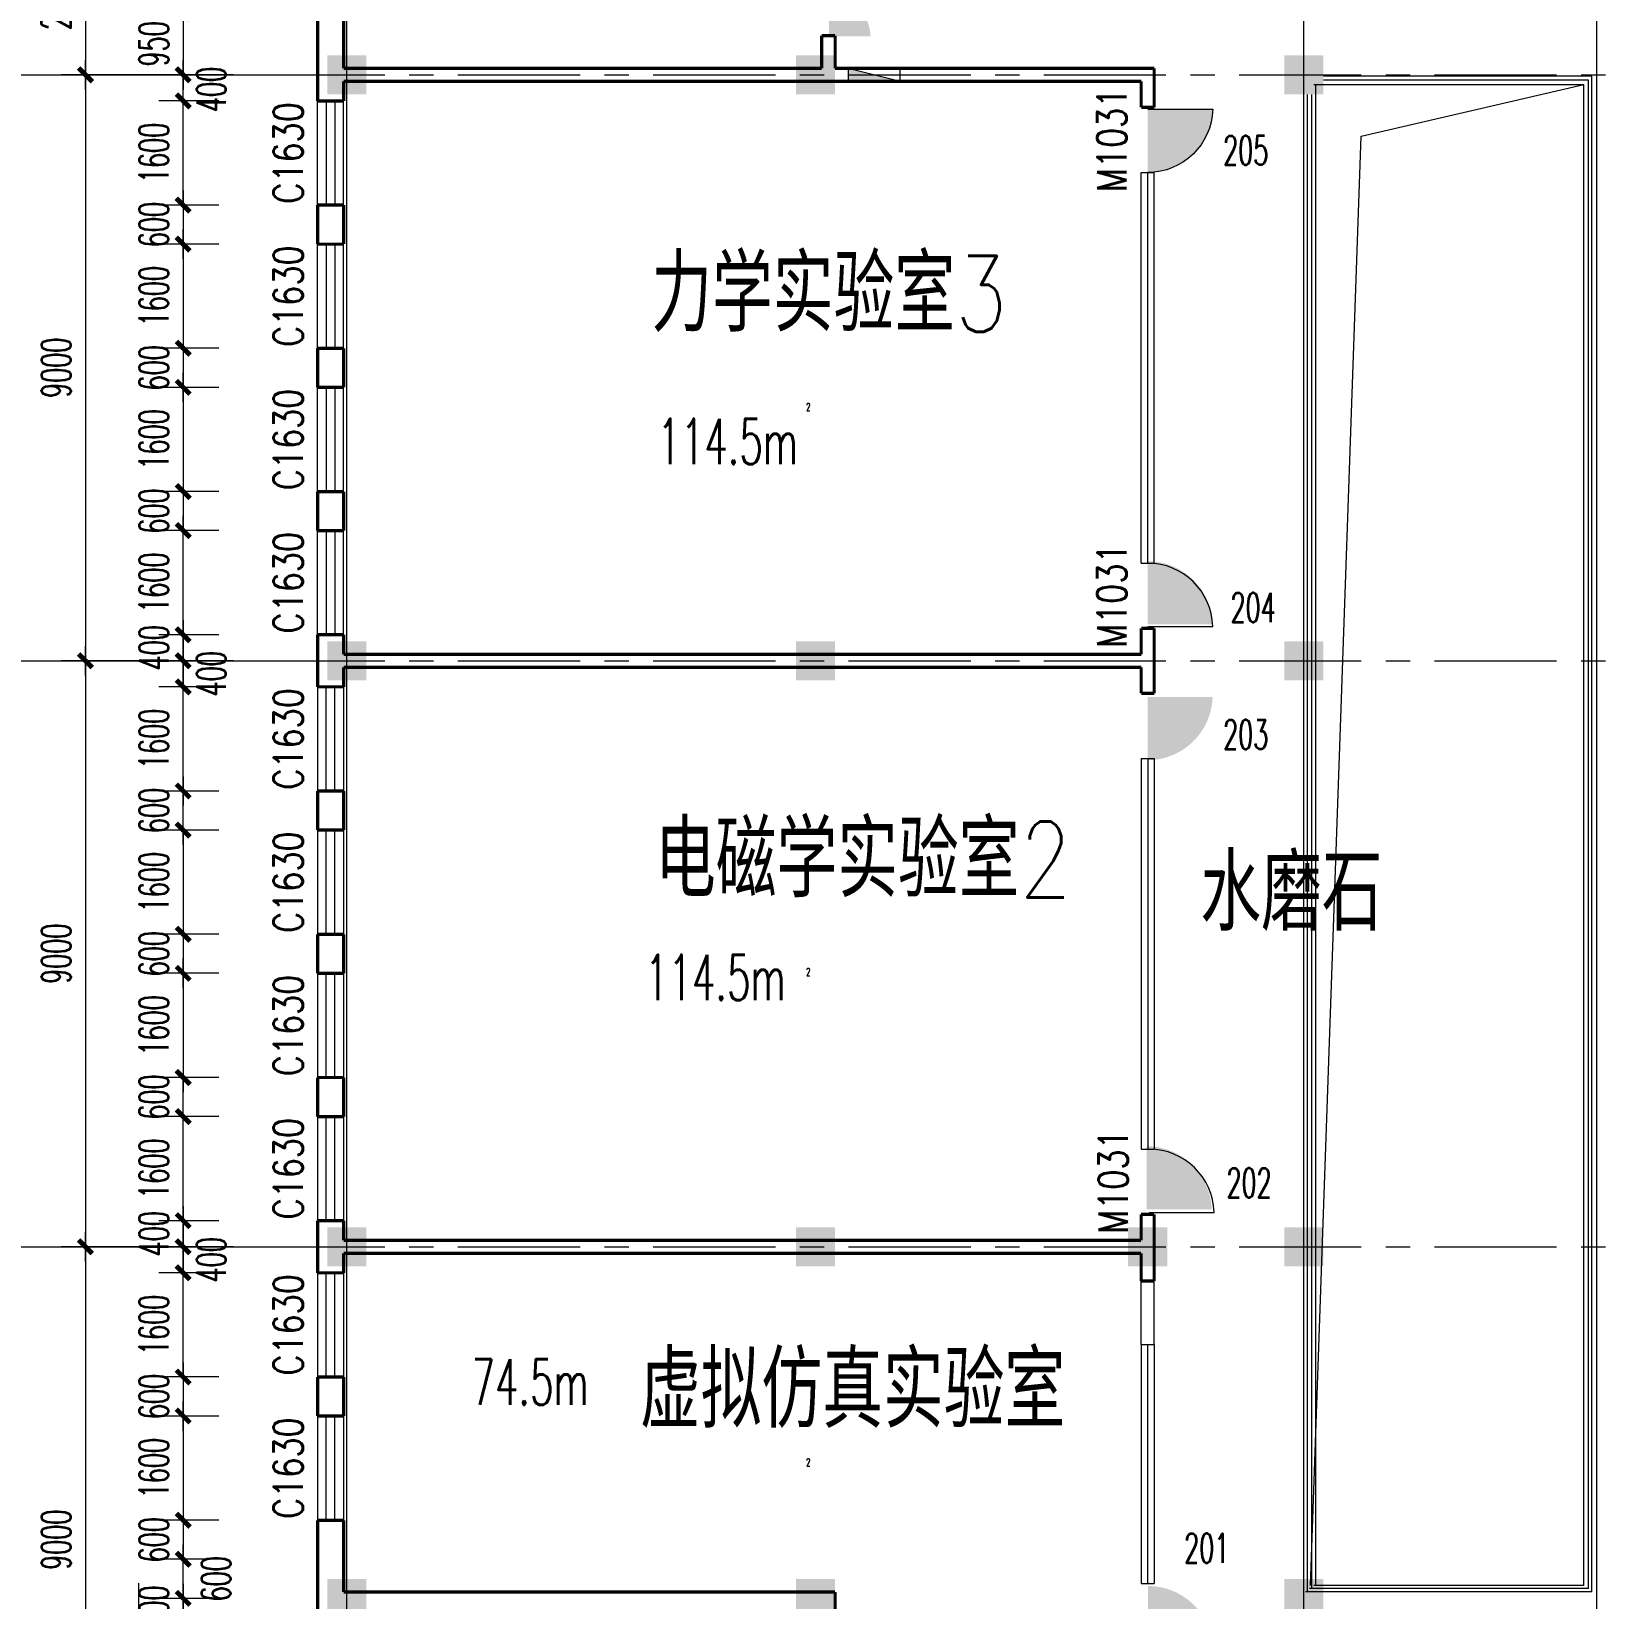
# Model space of a CAD drawing. Extents: x 1575758 to 1999219, y -897052 to -636879.
# Drawn here: x 1644001 to 1668281, y -793773 to -769710 of the extents above; entities that cross this region are included whole.
import ezdxf
from ezdxf.enums import TextEntityAlignment as Align

# ---------------------------------------------------------------- set-up
doc = ezdxf.new("R2010")
doc.units = 0
doc.header["$LTSCALE"] = 1500
doc.header["$MEASUREMENT"] = 0
doc.linetypes.add('CENTER', pattern=[2, 1.25, -0.25, 0.25, -0.25])
doc.layers.get('0').update_dxf_attribs({"linetype": 'CONTINUOUS', "lineweight": 5})
doc.layers.get('DEFPOINTS').update_dxf_attribs({"linetype": 'CONTINUOUS', "lineweight": 5})
for name, color, linetype, lineweight in [('AXIS', 7, 'CONTINUOUS', 5), ('COLUMN', 7, 'CONTINUOUS', 5), ('DOTE', 7, 'CENTER', 5), ('OTHER', 7, 'CONTINUOUS', 5), ('PUB_DIM', 7, 'CONTINUOUS', 5), ('PUB_TEXT', 7, 'CONTINUOUS', 5), ('STAIR', 7, 'CONTINUOUS', 0), ('U型玻璃', 7, 'CONTINUOUS', 5), ('WALL', 7, 'CONTINUOUS', 5), ('WINDOW', 7, 'CONTINUOUS', 0), ('WINDOW_TEXT', 7, 'CONTINUOUS', 5), ('我的', 7, 'CONTINUOUS', 5), ('消火栓', 7, 'CONTINUOUS', 5)]:
    doc.layers.add(name, color=color, linetype=linetype, lineweight=lineweight)
doc.layers.add('防盗门', color=180, linetype='CONTINUOUS')
doc.styles.add('_SIMPLEX', font='SIMPLEX.shx', dxfattribs={"width": 0.6})
doc.styles.add('DIM_FONT', font='romans.shx', dxfattribs={"width": 0.6})
doc.styles.add('H1', font='romans.shx', dxfattribs={"width": 1.2, "bigfont": 'hztxt.shx'})
doc.styles.add('SIMPLEX', font='SIMPLEX.SHX', dxfattribs={"width": 0.6})
doc.dimstyles.new('NORMAL', dxfattribs={"dimscale": 1.5, "dimtxt": 300, "dimasz": 1, "dimexe": 250, "dimexo": 300, "dimgap": 150, "dimtad": 1, "dimdec": 0, "dimdsep": 46, "dimtxsty": 'DIM_FONT', "dimblk1": '_DIMX', "dimblk2": '_DIMX', "dimsah": 1, "dimcen": 2.5, "dimdle": 0.3, "dimclrd": 256, "dimclre": 256, "dimclrt": 256, "dimadec": 0, "dimazin": 0, "dimtfac": 1, "dimtdec": 0, "dimtix": 1, "dimtmove": 2, "dimatfit": 3, "dimldrblk": '_DIMX', "dimfxl": 1, "dimtvp": 1, "dimtolj": 1, "dimtzin": 0, "dimlwd": -1, "dimlwe": -1, "dimarcsym": 0})

# ---------------------------------------------------------------- blocks, each defined once
blk = doc.blocks.new('M_A2ZXL')
blk.add_line((-0.472, 0), (-0.472, -1))
blk.add_arc((-0.5, 0), 1, 271.6231, 0)
blk = doc.blocks.new('_FZH')
blk.add_solid([(0.5, -0.5), (-0.5, -0.5), (0.5, 0.5), (-0.5, 0.5)])
blk = doc.blocks.new('A$C68C06AB7')
at = {"layer": '消火栓'}
blk.add_hatch(color=256, dxfattribs=at).paths.add_polyline_path([(800, 200), (0, 200), (800, 0)])
blk.add_line((0, 200), (800, 0), dxfattribs=at)
blk.add_lwpolyline([(0, 200), (0, 0), (800, 0), (800, 200)], close=True, dxfattribs=at)
blk = doc.blocks.new('_WBLK')
for p, q in [((-0.5, 0.5), (0.5, 0.5)), ((0.5, 0.167), (-0.5, 0.167)), ((0.5, -0.167), (-0.5, -0.167)), ((-0.5, -0.5), (0.5, -0.5))]:
    blk.add_line(p, q)
at = {"layer": 'WINDOW_TEXT', "style": 'SIMPLEX', "flags": 9}
blk.add_attdef('A', text='', height=1, dxfattribs=at).set_placement((0, 1.5), align=Align.MIDDLE)
blk = doc.blocks.new('_DIMX')
blk.add_line((-150, 0), (150, 0))
at = {"const_width": 50}
blk.add_lwpolyline([(-70, -70), (70, 70)], dxfattribs=at)
blk = doc.blocks.new('*D699')
at = {"layer": 'AXIS'}
for p, q in [((1647100, -770373), (1644454, -770373)), ((1644829, -770375), (1644829, -779372)), ((1647100, -779373), (1644454, -779373))]:
    blk.add_line(p, q, dxfattribs=at)
at = {"layer": 'DEFPOINTS', "color": 0, "lineweight": 5}
for p in [(1647550, -770373), (1644829, -779373), (1647550, -779373)]:
    blk.add_point(p, dxfattribs=at)
at = {"layer": 'AXIS', "xscale": 1.5, "yscale": 1.5, "zscale": 1.5}
for p, rotation in [((1644829, -770373), 90), ((1644829, -779373), 270)]:
    blk.add_blockref('_DIMX', p, dxfattribs=dict(at, rotation=rotation))
at = {"layer": 'AXIS', "insert": (1644379, -774873), "char_height": 450, "attachment_point": 5, "rotation": 90, "style": 'DIM_FONT'}
blk.add_mtext('\\A1;9000', dxfattribs=at)
blk = doc.blocks.new('*D700')
at = {"layer": 'AXIS'}
for p, q in [((1647100, -779373), (1644454, -779373)), ((1644829, -779375), (1644829, -788372)), ((1647100, -788373), (1644454, -788373))]:
    blk.add_line(p, q, dxfattribs=at)
at = {"layer": 'DEFPOINTS', "color": 0, "lineweight": 5}
for p in [(1647550, -779373), (1644829, -788373), (1647550, -788373)]:
    blk.add_point(p, dxfattribs=at)
at = {"layer": 'AXIS', "xscale": 1.5, "yscale": 1.5, "zscale": 1.5}
for p, rotation in [((1644829, -779373), 90), ((1644829, -788373), 270)]:
    blk.add_blockref('_DIMX', p, dxfattribs=dict(at, rotation=rotation))
at = {"layer": 'AXIS', "insert": (1644379, -783873), "char_height": 450, "attachment_point": 5, "rotation": 90, "style": 'DIM_FONT'}
blk.add_mtext('\\A1;9000', dxfattribs=at)
blk = doc.blocks.new('*D701')
at = {"layer": 'AXIS'}
for p, q in [((1647100, -788373), (1644454, -788373)), ((1644829, -788375), (1644829, -797372)), ((1647100, -797373), (1644454, -797373))]:
    blk.add_line(p, q, dxfattribs=at)
at = {"layer": 'DEFPOINTS', "color": 0, "lineweight": 5}
for p in [(1647550, -788373), (1644829, -797373), (1647550, -797373)]:
    blk.add_point(p, dxfattribs=at)
at = {"layer": 'AXIS', "xscale": 1.5, "yscale": 1.5, "zscale": 1.5}
for p, rotation in [((1644829, -788373), 90), ((1644829, -797373), 270)]:
    blk.add_blockref('_DIMX', p, dxfattribs=dict(at, rotation=rotation))
at = {"layer": 'AXIS', "insert": (1644379, -792873), "char_height": 450, "attachment_point": 5, "rotation": 90, "style": 'DIM_FONT'}
blk.add_mtext('\\A1;9000', dxfattribs=at)
blk = doc.blocks.new('*D702')
at = {"layer": 'AXIS'}
for p, q in [((1646787, -762123), (1642954, -762123)), ((1643329, -762125), (1643329, -797372)), ((1646787, -797373), (1642954, -797373))]:
    blk.add_line(p, q, dxfattribs=at)
at = {"layer": 'DEFPOINTS', "color": 0, "lineweight": 5}
for p in [(1647237, -762123), (1643329, -797373), (1647237, -797373)]:
    blk.add_point(p, dxfattribs=at)
at = {"layer": 'AXIS', "xscale": 1.5, "yscale": 1.5, "zscale": 1.5}
for p, rotation in [((1643329, -762123), 90), ((1643329, -797373), 270)]:
    blk.add_blockref('_DIMX', p, dxfattribs=dict(at, rotation=rotation))
at = {"layer": 'AXIS', "insert": (1642879, -779748), "char_height": 450, "attachment_point": 5, "rotation": 90, "style": 'DIM_FONT'}
blk.add_mtext('\\A1;35250', dxfattribs=at)
blk = doc.blocks.new('*D751')
at = {"layer": 'DEFPOINTS', "color": 0, "lineweight": 5}
for p in [(1647329, -769423), (1646329, -770373), (1647329, -770373)]:
    blk.add_point(p, dxfattribs=at)
at = {"layer": 'PUB_DIM'}
for p, q in [((1646879, -769423), (1645954, -769423)), ((1646329, -769422), (1646329, -769420)), ((1646329, -769423), (1646329, -770373)), ((1646879, -770373), (1645954, -770373)), ((1646329, -770375), (1646329, -770376))]:
    blk.add_line(p, q, dxfattribs=at)
at = {"layer": 'PUB_DIM', "xscale": 1.5, "yscale": 1.5, "zscale": 1.5}
for p, rotation in [((1646329, -769423), 270), ((1646329, -770373), 90)]:
    blk.add_blockref('_DIMX', p, dxfattribs=dict(at, rotation=rotation))
at = {"layer": 'PUB_DIM', "insert": (1645879, -769898), "char_height": 450, "attachment_point": 5, "rotation": 90, "style": 'DIM_FONT'}
blk.add_mtext('\\A1;950', dxfattribs=at)
blk = doc.blocks.new('*D899')
at = {"layer": 'DEFPOINTS', "color": 0, "lineweight": 5}
for p in [(1646329, -770773), (1647329, -770773), (1647329, -772374)]:
    blk.add_point(p, dxfattribs=at)
at = {"layer": 'PUB_DIM'}
for p, q in [((1646879, -770773), (1645954, -770773)), ((1646329, -772372), (1646329, -770775)), ((1646879, -772374), (1645954, -772374))]:
    blk.add_line(p, q, dxfattribs=at)
at = {"layer": 'PUB_DIM', "xscale": 1.5, "yscale": 1.5, "zscale": 1.5}
for p, rotation in [((1646329, -770773), 90), ((1646329, -772374), 270)]:
    blk.add_blockref('_DIMX', p, dxfattribs=dict(at, rotation=rotation))
at = {"layer": 'PUB_DIM', "insert": (1645879, -771573), "char_height": 450, "attachment_point": 5, "rotation": 90, "style": 'DIM_FONT'}
blk.add_mtext('\\A1;1600', dxfattribs=at)
blk = doc.blocks.new('*D900')
at = {"layer": 'DEFPOINTS', "color": 0, "lineweight": 5}
for p in [(1647329, -772374), (1646329, -772973), (1647329, -772973)]:
    blk.add_point(p, dxfattribs=at)
at = {"layer": 'PUB_DIM'}
for p, q in [((1646879, -772374), (1645954, -772374)), ((1646329, -772372), (1646329, -772371)), ((1646329, -772374), (1646329, -772973)), ((1646879, -772973), (1645954, -772973)), ((1646329, -772975), (1646329, -772976))]:
    blk.add_line(p, q, dxfattribs=at)
at = {"layer": 'PUB_DIM', "xscale": 1.5, "yscale": 1.5, "zscale": 1.5}
for p, rotation in [((1646329, -772374), 270), ((1646329, -772973), 90)]:
    blk.add_blockref('_DIMX', p, dxfattribs=dict(at, rotation=rotation))
at = {"layer": 'PUB_DIM', "insert": (1645879, -772673), "char_height": 450, "attachment_point": 5, "rotation": 90, "style": 'DIM_FONT'}
blk.add_mtext('\\A1;600', dxfattribs=at)
blk = doc.blocks.new('*D901')
at = {"layer": 'DEFPOINTS', "color": 0, "lineweight": 5}
for p in [(1647329, -772973), (1646329, -774573), (1647329, -774573)]:
    blk.add_point(p, dxfattribs=at)
at = {"layer": 'PUB_DIM'}
for p, q in [((1646879, -772973), (1645954, -772973)), ((1646329, -772975), (1646329, -774572)), ((1646879, -774573), (1645954, -774573))]:
    blk.add_line(p, q, dxfattribs=at)
at = {"layer": 'PUB_DIM', "xscale": 1.5, "yscale": 1.5, "zscale": 1.5}
for p, rotation in [((1646329, -772973), 90), ((1646329, -774573), 270)]:
    blk.add_blockref('_DIMX', p, dxfattribs=dict(at, rotation=rotation))
at = {"layer": 'PUB_DIM', "insert": (1645879, -773773), "char_height": 450, "attachment_point": 5, "rotation": 90, "style": 'DIM_FONT'}
blk.add_mtext('\\A1;1600', dxfattribs=at)
blk = doc.blocks.new('*D902')
at = {"layer": 'DEFPOINTS', "color": 0, "lineweight": 5}
for p in [(1647329, -774573), (1646329, -775173), (1647329, -775173)]:
    blk.add_point(p, dxfattribs=at)
at = {"layer": 'PUB_DIM'}
for p, q in [((1646879, -774573), (1645954, -774573)), ((1646329, -774572), (1646329, -774570)), ((1646329, -774573), (1646329, -775173)), ((1646879, -775173), (1645954, -775173)), ((1646329, -775175), (1646329, -775176))]:
    blk.add_line(p, q, dxfattribs=at)
at = {"layer": 'PUB_DIM', "xscale": 1.5, "yscale": 1.5, "zscale": 1.5}
for p, rotation in [((1646329, -774573), 270), ((1646329, -775173), 90)]:
    blk.add_blockref('_DIMX', p, dxfattribs=dict(at, rotation=rotation))
at = {"layer": 'PUB_DIM', "insert": (1645879, -774873), "char_height": 450, "attachment_point": 5, "rotation": 90, "style": 'DIM_FONT'}
blk.add_mtext('\\A1;600', dxfattribs=at)
blk = doc.blocks.new('*D903')
at = {"layer": 'DEFPOINTS', "color": 0, "lineweight": 5}
for p in [(1647329, -775173), (1646329, -776773), (1647329, -776773)]:
    blk.add_point(p, dxfattribs=at)
at = {"layer": 'PUB_DIM'}
for p, q in [((1646879, -775173), (1645954, -775173)), ((1646329, -775175), (1646329, -776772)), ((1646879, -776773), (1645954, -776773))]:
    blk.add_line(p, q, dxfattribs=at)
at = {"layer": 'PUB_DIM', "xscale": 1.5, "yscale": 1.5, "zscale": 1.5}
for p, rotation in [((1646329, -775173), 90), ((1646329, -776773), 270)]:
    blk.add_blockref('_DIMX', p, dxfattribs=dict(at, rotation=rotation))
at = {"layer": 'PUB_DIM', "insert": (1645879, -775973), "char_height": 450, "attachment_point": 5, "rotation": 90, "style": 'DIM_FONT'}
blk.add_mtext('\\A1;1600', dxfattribs=at)
blk = doc.blocks.new('*D904')
at = {"layer": 'DEFPOINTS', "color": 0, "lineweight": 5}
for p in [(1647329, -776773), (1646329, -777373), (1647329, -777373)]:
    blk.add_point(p, dxfattribs=at)
at = {"layer": 'PUB_DIM'}
for p, q in [((1646879, -776773), (1645954, -776773)), ((1646329, -776772), (1646329, -776770)), ((1646329, -776773), (1646329, -777373)), ((1646879, -777373), (1645954, -777373)), ((1646329, -777375), (1646329, -777376))]:
    blk.add_line(p, q, dxfattribs=at)
at = {"layer": 'PUB_DIM', "xscale": 1.5, "yscale": 1.5, "zscale": 1.5}
for p, rotation in [((1646329, -776773), 270), ((1646329, -777373), 90)]:
    blk.add_blockref('_DIMX', p, dxfattribs=dict(at, rotation=rotation))
at = {"layer": 'PUB_DIM', "insert": (1645879, -777073), "char_height": 450, "attachment_point": 5, "rotation": 90, "style": 'DIM_FONT'}
blk.add_mtext('\\A1;600', dxfattribs=at)
blk = doc.blocks.new('*D905')
at = {"layer": 'DEFPOINTS', "color": 0, "lineweight": 5}
for p in [(1646329, -781373), (1647329, -781373), (1647329, -781973)]:
    blk.add_point(p, dxfattribs=at)
at = {"layer": 'PUB_DIM'}
for p, q in [((1646879, -781373), (1645954, -781373)), ((1646329, -781372), (1646329, -781370)), ((1646329, -781973), (1646329, -781373)), ((1646879, -781973), (1645954, -781973)), ((1646329, -781975), (1646329, -781976))]:
    blk.add_line(p, q, dxfattribs=at)
at = {"layer": 'PUB_DIM', "xscale": 1.5, "yscale": 1.5, "zscale": 1.5}
for p, rotation in [((1646329, -781373), 270), ((1646329, -781973), 90)]:
    blk.add_blockref('_DIMX', p, dxfattribs=dict(at, rotation=rotation))
at = {"layer": 'PUB_DIM', "insert": (1645879, -781673), "char_height": 450, "attachment_point": 5, "rotation": 90, "style": 'DIM_FONT'}
blk.add_mtext('\\A1;600', dxfattribs=at)
blk = doc.blocks.new('*D906')
at = {"layer": 'DEFPOINTS', "color": 0, "lineweight": 5}
for p in [(1646329, -779773), (1647329, -779773), (1647329, -781373)]:
    blk.add_point(p, dxfattribs=at)
at = {"layer": 'PUB_DIM'}
for p, q in [((1646879, -779773), (1645954, -779773)), ((1646329, -781372), (1646329, -779775)), ((1646879, -781373), (1645954, -781373))]:
    blk.add_line(p, q, dxfattribs=at)
at = {"layer": 'PUB_DIM', "xscale": 1.5, "yscale": 1.5, "zscale": 1.5}
for p, rotation in [((1646329, -779773), 90), ((1646329, -781373), 270)]:
    blk.add_blockref('_DIMX', p, dxfattribs=dict(at, rotation=rotation))
at = {"layer": 'PUB_DIM', "insert": (1645879, -780573), "char_height": 450, "attachment_point": 5, "rotation": 90, "style": 'DIM_FONT'}
blk.add_mtext('\\A1;1600', dxfattribs=at)
blk = doc.blocks.new('*D907')
at = {"layer": 'DEFPOINTS', "color": 0, "lineweight": 5}
for p in [(1646329, -778973), (1647329, -778973), (1647329, -779373)]:
    blk.add_point(p, dxfattribs=at)
at = {"layer": 'PUB_DIM'}
for p, q in [((1646879, -778973), (1645954, -778973)), ((1646329, -778972), (1646329, -778970)), ((1646329, -779373), (1646329, -778973)), ((1646879, -779373), (1645954, -779373)), ((1646329, -779375), (1646329, -779376))]:
    blk.add_line(p, q, dxfattribs=at)
at = {"layer": 'PUB_DIM', "xscale": 1.5, "yscale": 1.5, "zscale": 1.5}
for p, rotation in [((1646329, -778973), 270), ((1646329, -779373), 90)]:
    blk.add_blockref('_DIMX', p, dxfattribs=dict(at, rotation=rotation))
at = {"layer": 'PUB_DIM', "insert": (1645879, -779173), "char_height": 450, "attachment_point": 5, "rotation": 90, "style": 'DIM_FONT'}
blk.add_mtext('\\A1;400', dxfattribs=at)
blk = doc.blocks.new('*D908')
at = {"layer": 'DEFPOINTS', "color": 0, "lineweight": 5}
for p in [(1646329, -777373), (1647329, -777373), (1647329, -778973)]:
    blk.add_point(p, dxfattribs=at)
at = {"layer": 'PUB_DIM'}
for p, q in [((1646879, -777373), (1645954, -777373)), ((1646329, -778972), (1646329, -777375)), ((1646879, -778973), (1645954, -778973))]:
    blk.add_line(p, q, dxfattribs=at)
at = {"layer": 'PUB_DIM', "xscale": 1.5, "yscale": 1.5, "zscale": 1.5}
for p, rotation in [((1646329, -777373), 90), ((1646329, -778973), 270)]:
    blk.add_blockref('_DIMX', p, dxfattribs=dict(at, rotation=rotation))
at = {"layer": 'PUB_DIM', "insert": (1645879, -778173), "char_height": 450, "attachment_point": 5, "rotation": 90, "style": 'DIM_FONT'}
blk.add_mtext('\\A1;1600', dxfattribs=at)
blk = doc.blocks.new('*D909')
at = {"layer": 'DEFPOINTS', "color": 0, "lineweight": 5}
for p in [(1646329, -788773), (1647329, -788773), (1647329, -790373)]:
    blk.add_point(p, dxfattribs=at)
at = {"layer": 'PUB_DIM'}
for p, q in [((1646879, -788773), (1645954, -788773)), ((1646329, -790372), (1646329, -788775)), ((1646879, -790373), (1645954, -790373))]:
    blk.add_line(p, q, dxfattribs=at)
at = {"layer": 'PUB_DIM', "xscale": 1.5, "yscale": 1.5, "zscale": 1.5}
for p, rotation in [((1646329, -788773), 90), ((1646329, -790373), 270)]:
    blk.add_blockref('_DIMX', p, dxfattribs=dict(at, rotation=rotation))
at = {"layer": 'PUB_DIM', "insert": (1645879, -789573), "char_height": 450, "attachment_point": 5, "rotation": 90, "style": 'DIM_FONT'}
blk.add_mtext('\\A1;1600', dxfattribs=at)
blk = doc.blocks.new('*D910')
at = {"layer": 'DEFPOINTS', "color": 0, "lineweight": 5}
for p in [(1646329, -786373), (1647329, -786373), (1647329, -787973)]:
    blk.add_point(p, dxfattribs=at)
at = {"layer": 'PUB_DIM'}
for p, q in [((1646879, -786373), (1645954, -786373)), ((1646329, -787972), (1646329, -786375)), ((1646879, -787973), (1645954, -787973))]:
    blk.add_line(p, q, dxfattribs=at)
at = {"layer": 'PUB_DIM', "xscale": 1.5, "yscale": 1.5, "zscale": 1.5}
for p, rotation in [((1646329, -786373), 90), ((1646329, -787973), 270)]:
    blk.add_blockref('_DIMX', p, dxfattribs=dict(at, rotation=rotation))
at = {"layer": 'PUB_DIM', "insert": (1645879, -787173), "char_height": 450, "attachment_point": 5, "rotation": 90, "style": 'DIM_FONT'}
blk.add_mtext('\\A1;1600', dxfattribs=at)
blk = doc.blocks.new('*D911')
at = {"layer": 'DEFPOINTS', "color": 0, "lineweight": 5}
for p in [(1646329, -785773), (1647329, -785773), (1647329, -786373)]:
    blk.add_point(p, dxfattribs=at)
at = {"layer": 'PUB_DIM'}
for p, q in [((1646879, -785773), (1645954, -785773)), ((1646329, -785772), (1646329, -785770)), ((1646329, -786373), (1646329, -785773)), ((1646879, -786373), (1645954, -786373)), ((1646329, -786375), (1646329, -786376))]:
    blk.add_line(p, q, dxfattribs=at)
at = {"layer": 'PUB_DIM', "xscale": 1.5, "yscale": 1.5, "zscale": 1.5}
for p, rotation in [((1646329, -785773), 270), ((1646329, -786373), 90)]:
    blk.add_blockref('_DIMX', p, dxfattribs=dict(at, rotation=rotation))
at = {"layer": 'PUB_DIM', "insert": (1645879, -786073), "char_height": 450, "attachment_point": 5, "rotation": 90, "style": 'DIM_FONT'}
blk.add_mtext('\\A1;600', dxfattribs=at)
blk = doc.blocks.new('*D912')
at = {"layer": 'DEFPOINTS', "color": 0, "lineweight": 5}
for p in [(1647329, -781973), (1646329, -783573), (1647329, -783573)]:
    blk.add_point(p, dxfattribs=at)
at = {"layer": 'PUB_DIM'}
for p, q in [((1646879, -781973), (1645954, -781973)), ((1646329, -781975), (1646329, -783572)), ((1646879, -783573), (1645954, -783573))]:
    blk.add_line(p, q, dxfattribs=at)
at = {"layer": 'PUB_DIM', "xscale": 1.5, "yscale": 1.5, "zscale": 1.5}
for p, rotation in [((1646329, -781973), 90), ((1646329, -783573), 270)]:
    blk.add_blockref('_DIMX', p, dxfattribs=dict(at, rotation=rotation))
at = {"layer": 'PUB_DIM', "insert": (1645879, -782773), "char_height": 450, "attachment_point": 5, "rotation": 90, "style": 'DIM_FONT'}
blk.add_mtext('\\A1;1600', dxfattribs=at)
blk = doc.blocks.new('*D913')
at = {"layer": 'DEFPOINTS', "color": 0, "lineweight": 5}
for p in [(1647329, -783573), (1646329, -784173), (1647329, -784173)]:
    blk.add_point(p, dxfattribs=at)
at = {"layer": 'PUB_DIM'}
for p, q in [((1646879, -783573), (1645954, -783573)), ((1646329, -783572), (1646329, -783570)), ((1646329, -783573), (1646329, -784173)), ((1646879, -784173), (1645954, -784173)), ((1646329, -784175), (1646329, -784176))]:
    blk.add_line(p, q, dxfattribs=at)
at = {"layer": 'PUB_DIM', "xscale": 1.5, "yscale": 1.5, "zscale": 1.5}
for p, rotation in [((1646329, -783573), 270), ((1646329, -784173), 90)]:
    blk.add_blockref('_DIMX', p, dxfattribs=dict(at, rotation=rotation))
at = {"layer": 'PUB_DIM', "insert": (1645879, -783873), "char_height": 450, "attachment_point": 5, "rotation": 90, "style": 'DIM_FONT'}
blk.add_mtext('\\A1;600', dxfattribs=at)
blk = doc.blocks.new('*D914')
at = {"layer": 'DEFPOINTS', "color": 0, "lineweight": 5}
for p in [(1647329, -784173), (1646329, -785773), (1647329, -785773)]:
    blk.add_point(p, dxfattribs=at)
at = {"layer": 'PUB_DIM'}
for p, q in [((1646879, -784173), (1645954, -784173)), ((1646329, -784175), (1646329, -785772)), ((1646879, -785773), (1645954, -785773))]:
    blk.add_line(p, q, dxfattribs=at)
at = {"layer": 'PUB_DIM', "xscale": 1.5, "yscale": 1.5, "zscale": 1.5}
for p, rotation in [((1646329, -784173), 90), ((1646329, -785773), 270)]:
    blk.add_blockref('_DIMX', p, dxfattribs=dict(at, rotation=rotation))
at = {"layer": 'PUB_DIM', "insert": (1645879, -784973), "char_height": 450, "attachment_point": 5, "rotation": 90, "style": 'DIM_FONT'}
blk.add_mtext('\\A1;1600', dxfattribs=at)
blk = doc.blocks.new('*D915')
at = {"layer": 'DEFPOINTS', "color": 0, "lineweight": 5}
for p in [(1647329, -790373), (1646329, -790973), (1647329, -790973)]:
    blk.add_point(p, dxfattribs=at)
at = {"layer": 'PUB_DIM'}
for p, q in [((1646879, -790373), (1645954, -790373)), ((1646329, -790372), (1646329, -790370)), ((1646329, -790373), (1646329, -790973)), ((1646879, -790973), (1645954, -790973)), ((1646329, -790975), (1646329, -790976))]:
    blk.add_line(p, q, dxfattribs=at)
at = {"layer": 'PUB_DIM', "xscale": 1.5, "yscale": 1.5, "zscale": 1.5}
for p, rotation in [((1646329, -790373), 270), ((1646329, -790973), 90)]:
    blk.add_blockref('_DIMX', p, dxfattribs=dict(at, rotation=rotation))
at = {"layer": 'PUB_DIM', "insert": (1645879, -790673), "char_height": 450, "attachment_point": 5, "rotation": 90, "style": 'DIM_FONT'}
blk.add_mtext('\\A1;600', dxfattribs=at)
blk = doc.blocks.new('*D916')
at = {"layer": 'DEFPOINTS', "color": 0, "lineweight": 5}
for p in [(1647329, -790973), (1646329, -792573), (1647329, -792573)]:
    blk.add_point(p, dxfattribs=at)
at = {"layer": 'PUB_DIM'}
for p, q in [((1646879, -790973), (1645954, -790973)), ((1646329, -790975), (1646329, -792572)), ((1646879, -792573), (1645954, -792573))]:
    blk.add_line(p, q, dxfattribs=at)
at = {"layer": 'PUB_DIM', "xscale": 1.5, "yscale": 1.5, "zscale": 1.5}
for p, rotation in [((1646329, -790973), 90), ((1646329, -792573), 270)]:
    blk.add_blockref('_DIMX', p, dxfattribs=dict(at, rotation=rotation))
at = {"layer": 'PUB_DIM', "insert": (1645879, -791773), "char_height": 450, "attachment_point": 5, "rotation": 90, "style": 'DIM_FONT'}
blk.add_mtext('\\A1;1600', dxfattribs=at)
blk = doc.blocks.new('*D917')
at = {"layer": 'DEFPOINTS', "color": 0, "lineweight": 5}
for p in [(1647329, -792573), (1646329, -793173), (1647329, -793173)]:
    blk.add_point(p, dxfattribs=at)
at = {"layer": 'PUB_DIM'}
for p, q in [((1646879, -792573), (1645954, -792573)), ((1646329, -792572), (1646329, -792570)), ((1646329, -792573), (1646329, -793173)), ((1646879, -793173), (1645954, -793173)), ((1646329, -793175), (1646329, -793176))]:
    blk.add_line(p, q, dxfattribs=at)
at = {"layer": 'PUB_DIM', "xscale": 1.5, "yscale": 1.5, "zscale": 1.5}
for p, rotation in [((1646329, -792573), 270), ((1646329, -793173), 90)]:
    blk.add_blockref('_DIMX', p, dxfattribs=dict(at, rotation=rotation))
at = {"layer": 'PUB_DIM', "insert": (1645879, -792873), "char_height": 450, "attachment_point": 5, "rotation": 90, "style": 'DIM_FONT'}
blk.add_mtext('\\A1;600', dxfattribs=at)
blk = doc.blocks.new('*D987')
at = {"layer": 'DEFPOINTS', "color": 0, "lineweight": 5}
for p in [(1646329, -770373), (1647329, -770373), (1647329, -770773)]:
    blk.add_point(p, dxfattribs=at)
at = {"layer": 'PUB_DIM'}
for p, q in [((1646879, -770373), (1645954, -770373)), ((1646329, -770372), (1646329, -770370)), ((1646329, -770773), (1646329, -770373)), ((1646879, -770773), (1645954, -770773)), ((1646329, -770775), (1646329, -770776))]:
    blk.add_line(p, q, dxfattribs=at)
at = {"layer": 'PUB_DIM', "xscale": 1.5, "yscale": 1.5, "zscale": 1.5}
for p, rotation in [((1646329, -770373), 270), ((1646329, -770773), 90)]:
    blk.add_blockref('_DIMX', p, dxfattribs=dict(at, rotation=rotation))
at = {"layer": 'PUB_DIM', "insert": (1646761, -770598), "char_height": 450, "attachment_point": 5, "rotation": 90, "style": 'DIM_FONT'}
blk.add_mtext('\\A1;400', dxfattribs=at)
blk = doc.blocks.new('*D988')
at = {"layer": 'DEFPOINTS', "color": 0, "lineweight": 5}
for p in [(1647329, -779373), (1646329, -779773), (1647329, -779773)]:
    blk.add_point(p, dxfattribs=at)
at = {"layer": 'PUB_DIM'}
for p, q in [((1646879, -779373), (1645954, -779373)), ((1646329, -779372), (1646329, -779370)), ((1646329, -779373), (1646329, -779773)), ((1646879, -779773), (1645954, -779773)), ((1646329, -779775), (1646329, -779776))]:
    blk.add_line(p, q, dxfattribs=at)
at = {"layer": 'PUB_DIM', "xscale": 1.5, "yscale": 1.5, "zscale": 1.5}
for p, rotation in [((1646329, -779373), 270), ((1646329, -779773), 90)]:
    blk.add_blockref('_DIMX', p, dxfattribs=dict(at, rotation=rotation))
at = {"layer": 'PUB_DIM', "insert": (1646761, -779573), "char_height": 450, "attachment_point": 5, "rotation": 90, "style": 'DIM_FONT'}
blk.add_mtext('\\A1;400', dxfattribs=at)
blk = doc.blocks.new('*D989')
at = {"layer": 'DEFPOINTS', "color": 0, "lineweight": 5}
for p in [(1646329, -787973), (1647329, -787973), (1647329, -788373)]:
    blk.add_point(p, dxfattribs=at)
at = {"layer": 'PUB_DIM'}
for p, q in [((1646879, -787973), (1645954, -787973)), ((1646329, -787972), (1646329, -787970)), ((1646329, -788373), (1646329, -787973)), ((1646879, -788373), (1645954, -788373)), ((1646329, -788375), (1646329, -788376))]:
    blk.add_line(p, q, dxfattribs=at)
at = {"layer": 'PUB_DIM', "xscale": 1.5, "yscale": 1.5, "zscale": 1.5}
for p, rotation in [((1646329, -787973), 270), ((1646329, -788373), 90)]:
    blk.add_blockref('_DIMX', p, dxfattribs=dict(at, rotation=rotation))
at = {"layer": 'PUB_DIM', "insert": (1645879, -788173), "char_height": 450, "attachment_point": 5, "rotation": 90, "style": 'DIM_FONT'}
blk.add_mtext('\\A1;400', dxfattribs=at)
blk = doc.blocks.new('*D990')
at = {"layer": 'DEFPOINTS', "color": 0, "lineweight": 5}
for p in [(1647329, -788373), (1646329, -788773), (1647329, -788773)]:
    blk.add_point(p, dxfattribs=at)
at = {"layer": 'PUB_DIM'}
for p, q in [((1646879, -788373), (1645954, -788373)), ((1646329, -788372), (1646329, -788370)), ((1646329, -788373), (1646329, -788773)), ((1646879, -788773), (1645954, -788773)), ((1646329, -788775), (1646329, -788776))]:
    blk.add_line(p, q, dxfattribs=at)
at = {"layer": 'PUB_DIM', "xscale": 1.5, "yscale": 1.5, "zscale": 1.5}
for p, rotation in [((1646329, -788373), 270), ((1646329, -788773), 90)]:
    blk.add_blockref('_DIMX', p, dxfattribs=dict(at, rotation=rotation))
at = {"layer": 'PUB_DIM', "insert": (1646761, -788573), "char_height": 450, "attachment_point": 5, "rotation": 90, "style": 'DIM_FONT'}
blk.add_mtext('\\A1;400', dxfattribs=at)
blk = doc.blocks.new('*D1737')
at = {"layer": 'AXIS'}
for p, q in [((1647100, -768073), (1644454, -768073)), ((1644829, -768075), (1644829, -770372)), ((1647100, -770373), (1644454, -770373))]:
    blk.add_line(p, q, dxfattribs=at)
at = {"layer": 'DEFPOINTS', "color": 0, "lineweight": 5}
for p in [(1647550, -768073), (1644829, -770373), (1647550, -770373)]:
    blk.add_point(p, dxfattribs=at)
at = {"layer": 'AXIS', "xscale": 1.5, "yscale": 1.5, "zscale": 1.5}
for p, rotation in [((1644829, -768073), 90), ((1644829, -770373), 270)]:
    blk.add_blockref('_DIMX', p, dxfattribs=dict(at, rotation=rotation))
at = {"layer": 'AXIS', "insert": (1644379, -769223), "char_height": 450, "attachment_point": 5, "rotation": 90, "style": 'DIM_FONT'}
blk.add_mtext('\\A1;2300', dxfattribs=at)
blk = doc.blocks.new('*D2247')
at = {"layer": 'DEFPOINTS', "color": 0, "lineweight": 5}
for p in [(1646329, -793173), (1647329, -793173), (1647329, -793773)]:
    blk.add_point(p, dxfattribs=at)
at = {"layer": 'PUB_DIM'}
for p, q in [((1646879, -793173), (1645954, -793173)), ((1646329, -793772), (1646329, -793175)), ((1646879, -793773), (1645954, -793773))]:
    blk.add_line(p, q, dxfattribs=at)
at = {"layer": 'PUB_DIM', "xscale": 1.5, "yscale": 1.5, "zscale": 1.5}
for p, rotation in [((1646329, -793173), 90), ((1646329, -793773), 270)]:
    blk.add_blockref('_DIMX', p, dxfattribs=dict(at, rotation=rotation))
at = {"layer": 'PUB_DIM', "insert": (1646834, -793473), "char_height": 450, "attachment_point": 5, "rotation": 90, "style": 'DIM_FONT'}
blk.add_mtext('\\A1;600', dxfattribs=at)
blk = doc.blocks.new('*D2248')
at = {"layer": 'DEFPOINTS', "color": 0, "lineweight": 5}
for p in [(1646329, -793773), (1647329, -793773), (1647329, -794073)]:
    blk.add_point(p, dxfattribs=at)
at = {"layer": 'PUB_DIM'}
for p, q in [((1646879, -793773), (1645954, -793773)), ((1646329, -793772), (1646329, -793770)), ((1646329, -794073), (1646329, -793773)), ((1646879, -794073), (1645954, -794073)), ((1646329, -794075), (1646329, -794076))]:
    blk.add_line(p, q, dxfattribs=at)
at = {"layer": 'PUB_DIM', "xscale": 1.5, "yscale": 1.5, "zscale": 1.5}
for p, rotation in [((1646329, -793773), 270), ((1646329, -794073), 90)]:
    blk.add_blockref('_DIMX', p, dxfattribs=dict(at, rotation=rotation))
at = {"layer": 'PUB_DIM', "insert": (1645879, -793923), "char_height": 450, "attachment_point": 5, "rotation": 90, "style": 'DIM_FONT'}
blk.add_mtext('\\A1;300', dxfattribs=at)

msp = doc.modelspace()

# ---------------------------------------------------------------- hatches: boundary and pattern name
at = {"layer": '防盗门'}
for points in [[(1656247.1, -769783), (1656886.9, -769783, 0.4059403), (1656247.1, -769161.2)], [(1661140.8, -770899), (1662140.4, -770899, -0.4059403), (1661140.8, -771870.7)], [(1661140.8, -778814.7), (1662140.4, -778814.7, 0.4059403), (1661140.8, -777843)], [(1661140.8, -779927.4), (1662140.4, -779927.4, -0.4059403), (1661140.8, -780899)], [(1661127.4, -787800.6), (1662127, -787800.6, 0.4059403), (1661127.4, -786828.9)], [(1661146.8, -794554.3), (1662146.4, -794554.3, 0.4059403), (1661146.8, -793582.6)]]:
    msp.add_hatch(color=256, dxfattribs=at).paths.add_polyline_path(points)

# ---------------------------------------------------------------- linework, layer by layer
at = {"layer": 'AXIS'}
for p, q in [((1642129.3, -770373.4), (1647549.6, -770373.4)), ((1642129.3, -779373.4), (1647549.6, -779373.4)), ((1642129.3, -788373.4), (1647549.6, -788373.4))]:
    msp.add_line(p, q, dxfattribs=at)
at = {"layer": 'DOTE'}
for p, q in [((1647549.6, -770373.5), (1682164.9, -770373.5)), ((1647549.6, -779373.5), (1682164.9, -779373.5)), ((1647549.6, -788373.5), (1682164.9, -788373.5))]:
    msp.add_line(p, q, dxfattribs=at)
at = {"layer": 'OTHER'}
msp.add_lwpolyline([(1663643.1, -793573.5), (1664419.8, -771314.2), (1667843.2, -770523.5)], dxfattribs=at)
at = {"layer": 'PUB_DIM'}
for p, q in [((1648843.1, -798919.5), (1648843.1, -758890.9)), ((1663543.1, -798919.5), (1663543.1, -758890.9)), ((1668043.4, -821624.2), (1668043.4, -758890.9)), ((1645643.1, -793537.8), (1645643.1, -826541.4))]:
    msp.add_line(p, q, dxfattribs=at)
at = {"layer": 'STAIR'}
for p, q in [((1667965.9, -770395.3), (1663843.1, -770395.3)), ((1667965.9, -793673.5), (1667965.9, -770395.3)), ((1663693.1, -770523.5), (1667843.2, -770523.5)), ((1663726.4, -793573.5), (1663726.4, -770523.5)), ((1667915.9, -770457.1), (1663843.1, -770457.1)), ((1667843.2, -793573.5), (1667843.2, -770523.5)), ((1667915.9, -793623.5), (1667915.9, -770457.1)), ((1663600.2, -793673.5), (1663600.2, -770673.5)), ((1663664, -793623.5), (1663664, -770673.5)), ((1667965.9, -793673.5), (1663567, -793673.5)), ((1667915.9, -793623.5), (1663630.8, -793623.5)), ((1667843.2, -793573.5), (1663693.1, -793573.5))]:
    msp.add_line(p, q, dxfattribs=at)
at = {"layer": 'U型玻璃'}
for p, q in [((1661043.2, -771873.5), (1661243.2, -771873.5)), ((1661043.2, -777873.5), (1661043.2, -771873.5)), ((1661143.2, -777873.5), (1661143.2, -771873.5)), ((1661243.2, -777873.5), (1661243.2, -771873.5)), ((1661043.2, -777873.5), (1661243.2, -777873.5)), ((1661043.1, -780873.5), (1661243.2, -780873.5)), ((1661049.6, -786873.5), (1661049.8, -780873.5)), ((1661149.6, -786873.5), (1661149.8, -780873.5)), ((1661249.6, -786873.5), (1661249.8, -780873.5)), ((1661043, -786873.5), (1661243, -786873.5)), ((1661042.4, -789873.3), (1661043.2, -793545.5)), ((1661042.4, -789873.3), (1661242.4, -789873.3)), ((1661142.4, -789873.3), (1661143, -793545.5)), ((1661242.4, -789873.3), (1661243, -793545.5)), ((1661043, -793545.5), (1661243, -793545.5))]:
    msp.add_line(p, q, dxfattribs=at)
at = {"layer": 'WALL', "const_width": 50}
for points in [[(1648393.1, -770773.5), (1648393.1, -769423.5)], [(1648793.1, -770273.5), (1648793.1, -769423.5)], [(1656136.2, -769773.5), (1656136.2, -770273.5)], [(1656136.2, -769773.5), (1656343.1, -769773.5)], [(1656343.1, -769773.5), (1656343.1, -770273.5)], [(1648793.1, -770273.5), (1656136.2, -770273.5)], [(1656343.1, -770273.5), (1661243.2, -770273.5)], [(1661243.2, -770873.5), (1661243.2, -770273.5)], [(1648793.1, -770773.5), (1648793.1, -770473.5)], [(1648793.1, -770473.5), (1661043.2, -770473.5)], [(1661043.2, -770873.5), (1661043.2, -770473.5)], [(1648793.1, -770773.5), (1648393.1, -770773.5)], [(1661043.2, -770873.5), (1661243.2, -770873.5)], [(1648793.1, -772373.5), (1648393.1, -772373.5)], [(1648393.1, -772973.5), (1648393.1, -772373.5)], [(1648793.1, -772973.5), (1648793.1, -772373.5)], [(1648793.1, -772973.5), (1648393.1, -772973.5)], [(1648793.1, -774573.5), (1648393.1, -774573.5)], [(1648393.1, -775173.5), (1648393.1, -774573.5)], [(1648793.1, -775173.5), (1648793.1, -774573.5)], [(1648793.1, -775173.5), (1648393.1, -775173.5)], [(1648793.1, -776773.5), (1648393.1, -776773.5)], [(1648393.1, -777373.5), (1648393.1, -776773.5)], [(1648793.1, -777373.5), (1648793.1, -776773.5)], [(1648793.1, -777373.5), (1648393.1, -777373.5)], [(1661043.2, -779273.5), (1661043.2, -778873.5)], [(1661043.2, -778873.5), (1661243.2, -778873.5)], [(1661243.2, -779873.5), (1661243.2, -778873.5)], [(1648393.1, -779773.5), (1648393.1, -778973.5)], [(1648793.1, -778973.5), (1648393.1, -778973.5)], [(1648793.1, -779273.5), (1648793.1, -778973.5)], [(1648793.1, -779273.5), (1661043.2, -779273.5)], [(1648793.1, -779773.5), (1648793.1, -779473.5)], [(1648793.1, -779473.5), (1661043.2, -779473.5)], [(1661043.2, -779873.5), (1661043.2, -779473.5)], [(1648793.1, -779773.5), (1648393.1, -779773.5)], [(1661043.2, -779873.5), (1661243.2, -779873.5)], [(1648793.1, -781373.5), (1648393.1, -781373.5)], [(1648393.1, -781373.5), (1648393.1, -781973.5)], [(1648793.1, -781373.5), (1648793.1, -781973.5)], [(1648793.1, -781973.5), (1648393.1, -781973.5)], [(1648793.1, -783573.5), (1648393.1, -783573.5)], [(1648393.1, -783573.5), (1648393.1, -784173.5)], [(1648793.1, -783573.5), (1648793.1, -784173.5)], [(1648793.1, -784173.5), (1648393.1, -784173.5)], [(1648793.1, -785773.5), (1648393.1, -785773.5)], [(1648393.1, -785773.5), (1648393.1, -786373.5)], [(1648793.1, -785773.5), (1648793.1, -786373.5)], [(1648793.1, -786373.5), (1648393.1, -786373.5)], [(1661042.4, -787873.5), (1661242.4, -787873.5)], [(1661043, -788273.5), (1661043, -787873.5)], [(1661243, -788897), (1661243, -787873.5)], [(1648393.1, -788773.5), (1648393.1, -787973.5)], [(1648793.1, -787973.5), (1648393.1, -787973.5)], [(1648793.1, -788273.5), (1648793.1, -787973.5)], [(1648793.1, -788273.5), (1661043, -788273.5)], [(1648793.1, -788773.5), (1648793.1, -788473.5)], [(1648793.1, -788473.5), (1661043, -788473.5)], [(1661043, -788897), (1661043, -788473.5)], [(1648393.1, -788773.5), (1648793.1, -788773.5)], [(1661043, -788897), (1661243, -788897)], [(1648393.1, -790973.5), (1648393.1, -790373.5)], [(1648393.1, -790373.5), (1648793.1, -790373.5)], [(1648793.1, -790973.5), (1648793.1, -790373.5)], [(1648393.1, -790973.5), (1648793.1, -790973.5)], [(1648393.1, -794073.5), (1648393.1, -792573.5)], [(1648393.1, -792573.5), (1648793.1, -792573.5)], [(1648793.1, -793673.5), (1648793.1, -792573.5)], [(1656343.1, -793673.5), (1648793.1, -793673.5)], [(1656343.1, -794973.5), (1656343.1, -793673.5)]]:
    msp.add_lwpolyline(points, dxfattribs=at)
at = {"layer": '我的', "color": 0, "lineweight": 5}
for p, q in [((1661042.4, -789873.3), (1661042.2, -788897)), ((1661242.4, -789873.3), (1661243, -788897))]:
    msp.add_line(p, q, dxfattribs=at)

# ---------------------------------------------------------------- block references
at = {"layer": 'COLUMN', "xscale": 600, "yscale": 600, "zscale": 600}
for p in [(1648843.1, -770373.5), (1656043.1, -770373.5), (1663543.1, -770373.5), (1648843.1, -779373.5), (1656043.1, -779373.5), (1663543.1, -779373.5), (1648843.1, -788373.5), (1656043.1, -788373.5), (1661143.1, -788373.5), (1663543.1, -788373.5), (1648843.1, -793773.5), (1656043.1, -793773.5), (1663543.1, -793773.5)]:
    msp.add_blockref('_FZH', p, dxfattribs=at)
at = {"layer": 'WINDOW'}
ref = msp.add_blockref('_WBLK', (1648593.1, -771573.5), dxfattribs=dict(at, xscale=1600, yscale=400, zscale=1600, rotation=90))
ref.add_attrib('A', 'C1630', dxfattribs={"layer": 'WINDOW_TEXT', "height": 450, "rotation": 90, "style": '_SIMPLEX', "width": 0.8, "flags": 8}).set_placement((1647943.1, -771573.5), align=Align.MIDDLE)
ref = msp.add_blockref('M_A2ZXL', (1661143.1, -771373.5), dxfattribs=dict(at, xscale=-1000, yscale=1000, zscale=1000, rotation=90))
ref.add_attrib('A', 'M1031', dxfattribs={"layer": 'WINDOW_TEXT', "height": 450, "rotation": 90, "style": '_SIMPLEX', "width": 0.8, "flags": 8}).set_placement((1660593.1, -771373.5, -360295.4), align=Align.MIDDLE)
ref = msp.add_blockref('_WBLK', (1648593.1, -773773.5), dxfattribs=dict(at, xscale=1600, yscale=400, zscale=1600, rotation=90))
ref.add_attrib('A', 'C1630', dxfattribs={"layer": 'WINDOW_TEXT', "height": 450, "rotation": 90, "style": '_SIMPLEX', "width": 0.8, "flags": 8}).set_placement((1647943.1, -773773.5), align=Align.MIDDLE)
ref = msp.add_blockref('_WBLK', (1648593.1, -775973.5), dxfattribs=dict(at, xscale=1600, yscale=400, zscale=1600, rotation=90))
ref.add_attrib('A', 'C1630', dxfattribs={"layer": 'WINDOW_TEXT', "height": 450, "rotation": 90, "style": '_SIMPLEX', "width": 0.8, "flags": 8}).set_placement((1647943.1, -775973.5), align=Align.MIDDLE)
ref = msp.add_blockref('_WBLK', (1648593.1, -778173.5), dxfattribs=dict(at, xscale=1600, yscale=399.9999999997672, zscale=1600, rotation=90))
ref.add_attrib('A', 'C1630', dxfattribs={"layer": 'WINDOW_TEXT', "height": 450, "rotation": 90, "style": '_SIMPLEX', "width": 0.8, "flags": 8}).set_placement((1647943.1, -778173.5), align=Align.MIDDLE)
ref = msp.add_blockref('M_A2ZXL', (1661143.1, -778373.5), dxfattribs=dict(at, xscale=1000, yscale=1000, zscale=1000, rotation=90))
ref.add_attrib('A', 'M1031', dxfattribs={"layer": 'WINDOW_TEXT', "height": 450, "rotation": 90, "style": '_SIMPLEX', "width": 0.8, "flags": 8}).set_placement((1660593.1, -778373.5, -360295.4), align=Align.MIDDLE)
ref = msp.add_blockref('_WBLK', (1648593.1, -780573.5), dxfattribs=dict(at, xscale=-1600, yscale=399.9999999997672, zscale=1600, rotation=90))
ref.add_attrib('A', 'C1630', dxfattribs={"layer": 'WINDOW_TEXT', "height": 450, "rotation": 90, "style": '_SIMPLEX', "width": 0.8, "flags": 8}).set_placement((1647943.1, -780573.5), align=Align.MIDDLE)
ref = msp.add_blockref('_WBLK', (1648593.1, -782773.5), dxfattribs=dict(at, xscale=-1600, yscale=400, zscale=1600, rotation=90))
ref.add_attrib('A', 'C1630', dxfattribs={"layer": 'WINDOW_TEXT', "height": 450, "rotation": 90, "style": '_SIMPLEX', "width": 0.8, "flags": 8}).set_placement((1647943.1, -782773.5), align=Align.MIDDLE)
ref = msp.add_blockref('_WBLK', (1648593.1, -784973.5), dxfattribs=dict(at, xscale=-1600, yscale=400, zscale=1600, rotation=90))
ref.add_attrib('A', 'C1630', dxfattribs={"layer": 'WINDOW_TEXT', "height": 450, "rotation": 90, "style": '_SIMPLEX', "width": 0.8, "flags": 8}).set_placement((1647943.1, -784973.5), align=Align.MIDDLE)
ref = msp.add_blockref('_WBLK', (1648593.1, -787173.5), dxfattribs=dict(at, xscale=-1600, yscale=400, zscale=1600, rotation=90))
ref.add_attrib('A', 'C1630', dxfattribs={"layer": 'WINDOW_TEXT', "height": 450, "rotation": 90, "style": '_SIMPLEX', "width": 0.8, "flags": 8}).set_placement((1647943.1, -787173.5), align=Align.MIDDLE)
ref = msp.add_blockref('M_A2ZXL', (1661164.5, -787373.5), dxfattribs=dict(at, xscale=1000, yscale=1000, zscale=1000, rotation=90))
ref.add_attrib('A', 'M1031', dxfattribs={"layer": 'WINDOW_TEXT', "height": 450, "rotation": 90, "style": '_SIMPLEX', "width": 0.8, "flags": 8}).set_placement((1660614.5, -787373.5, -360295.4), align=Align.MIDDLE)
ref = msp.add_blockref('_WBLK', (1648593.1, -789573.5), dxfattribs=dict(at, xscale=-1600, yscale=400, zscale=1600, rotation=90))
ref.add_attrib('A', 'C1630', dxfattribs={"layer": 'WINDOW_TEXT', "height": 450, "rotation": 90, "style": '_SIMPLEX', "width": 0.8, "flags": 8}).set_placement((1647943.1, -789573.5), align=Align.MIDDLE)
ref = msp.add_blockref('_WBLK', (1648593.1, -791773.5), dxfattribs=dict(at, xscale=-1600, yscale=400, zscale=1600, rotation=90))
ref.add_attrib('A', 'C1630', dxfattribs={"layer": 'WINDOW_TEXT', "height": 450, "rotation": 90, "style": '_SIMPLEX', "width": 0.8, "flags": 8}).set_placement((1647943.1, -791773.5), align=Align.MIDDLE)
at = {"layer": '消火栓', "rotation": 180}
msp.add_blockref('A$C68C06AB7', (1657343.1, -770273.5), dxfattribs=at)
msp.add_blockref('A$C68C06AB7', (1657343.1, -770273.5), dxfattribs=at)

# ---------------------------------------------------------------- texts
at = {"layer": 'PUB_TEXT', "char_height": 120, "width": 491, "attachment_point": 3, "style": 'DIM_FONT'}
for insert in [(1655960.9, -775415.9), (1655960.9, -784093.4), (1655960.9, -791624.8)]:
    msp.add_mtext('2', dxfattribs=dict(at, insert=insert))
at = {"layer": '我的', "lineweight": 0, "style": 'H1', "width": 0.8}
for s, p in [('力学实验室3', (1653519.6, -774319.8)), ('电磁学实验室2', (1653575.5, -783006.9)), ('水磨石', (1661952.4, -783519.2)), ('虚拟仿真实验室', (1653345.2, -791154.9))]:
    msp.add_text(s, height=1166.4, dxfattribs=at).set_placement(p)
at = {"layer": '我的', "color": 0, "lineweight": 5, "attachment_point": 1, "style": 'DIM_FONT'}
for s, insert, char_height, width in [('205', (1662302, -771308.1), 450, 1894.64), ('{\\C3;114.5m}', (1653613.3, -775655.2), 700, 2478.72), ('204', (1662416, -778329.6), 450, 1894.64), ('203', (1662301.8, -780280.5), 450, 1894.64), ('{\\C3;114.5m}', (1653423.9, -783887.9), 700, 2478.72), ('202', (1662353, -787164.9), 450, 1894.64), ('{\\C3;74.5m}', (1650758.1, -790101.3), 700, 2244.88), ('201', (1661703.4, -792777.2), 450, 1894.64)]:
    msp.add_mtext(s, dxfattribs=dict(at, insert=insert, char_height=char_height, width=width))

# ---------------------------------------------------------------- dimensions: what is measured, and where the dimension line sits
at = {"layer": 'AXIS'}
for base, p1, p2, angle, picture, middle in [((1643329.3, -797373.4), (1647237.1, -762123.4), (1647237.1, -797373.4), 270, '*D702', (1642879.3, -779748.4)), ((1644829.3, -779373.4), (1647549.6, -770373.4), (1647549.6, -779373.4), 90, '*D699', (1644379.3, -774873.4)), ((1644829.3, -788373.4), (1647549.6, -779373.4), (1647549.6, -788373.4), 90, '*D700', (1644379.3, -783873.4)), ((1644829.3, -797373.4), (1647549.6, -788373.4), (1647549.6, -797373.4), 90, '*D701', (1644379.3, -792873.4))]:
    dim = msp.add_linear_dim(base=base, p1=p1, p2=p2, angle=angle, dimstyle='NORMAL', dxfattribs=at)
    dim.commit()
    dim.dimension.update_dxf_attribs({"geometry": picture, "text_midpoint": middle})
dim = msp.add_aligned_dim(p1=(1647549.6, -768073.5), p2=(1647549.6, -770373.4), distance=-2720.3, dimstyle='NORMAL', dxfattribs=at)
dim.commit()
dim.dimension.update_dxf_attribs({"geometry": '*D1737', "text_midpoint": (1644379.3, -769223.5)})
at = {"layer": 'PUB_DIM'}
for p1, p2, distance, picture, middle in [((1647329.3, -769423.5), (1647329.3, -770373.4), -1000, '*D751', (1645879.3, -769898.5)), ((1647329.3, -772373.5), (1647329.3, -770773.5), 1000, '*D899', (1645879.3, -771573.5)), ((1647329.3, -772373.5), (1647329.3, -772973.5), -1000, '*D900', (1645879.3, -772673.5)), ((1647329.3, -772973.5), (1647329.3, -774573.5), -1000, '*D901', (1645879.3, -773773.5)), ((1647329.3, -774573.5), (1647329.3, -775173.5), -1000, '*D902', (1645879.3, -774873.5)), ((1647329.3, -775173.5), (1647329.3, -776773.5), -1000, '*D903', (1645879.3, -775973.5)), ((1647329.3, -776773.5), (1647329.3, -777373.5), -1000, '*D904', (1645879.3, -777073.5)), ((1647329.3, -778973.5), (1647329.3, -777373.5), 1000, '*D908', (1645879.3, -778173.5)), ((1647329.3, -779373.4), (1647329.3, -778973.5), 1000, '*D907', (1645879.3, -779173.5)), ((1647329.3, -781373.5), (1647329.3, -779773.5), 1000, '*D906', (1645879.3, -780573.5)), ((1647329.3, -781973.5), (1647329.3, -781373.5), 1000, '*D905', (1645879.3, -781673.5)), ((1647329.3, -781973.5), (1647329.3, -783573.5), -1000, '*D912', (1645879.3, -782773.5)), ((1647329.3, -783573.5), (1647329.3, -784173.4), -1000, '*D913', (1645879.3, -783873.5)), ((1647329.3, -784173.4), (1647329.3, -785773.5), -1000, '*D914', (1645879.3, -784973.5)), ((1647329.3, -786373.4), (1647329.3, -785773.5), 1000, '*D911', (1645879.3, -786073.5)), ((1647329.3, -787973.5), (1647329.3, -786373.4), 1000, '*D910', (1645879.3, -787173.5)), ((1647329.3, -788373.4), (1647329.3, -787973.5), 1000, '*D989', (1645879.3, -788173.5)), ((1647329.3, -790373.5), (1647329.3, -788773.4), 1000, '*D909', (1645879.3, -789573.5)), ((1647329.3, -790373.5), (1647329.3, -790973.4), -1000, '*D915', (1645879.3, -790673.5)), ((1647329.3, -790973.4), (1647329.3, -792573.5), -1000, '*D916', (1645879.3, -791773.5)), ((1647329.3, -792573.5), (1647329.3, -793173.4), -1000, '*D917', (1645879.3, -792873.5)), ((1647329.3, -794073.5), (1647329.3, -793773.5), 1000, '*D2248', (1645879.3, -793923.5))]:
    dim = msp.add_aligned_dim(p1=p1, p2=p2, distance=distance, dimstyle='NORMAL', dxfattribs=at)
    dim.commit()
    dim.dimension.update_dxf_attribs({"geometry": picture, "text_midpoint": middle})
for base, p1, p2, angle, picture, middle in [((1646329.3, -770373.4), (1647329.3, -770773.5), (1647329.3, -770373.4), 90, '*D987', (1646761.3, -770598.5)), ((1646329.3, -779773.4), (1647329.3, -779373.4), (1647329.3, -779773.4), 270, '*D988', (1646761.3, -779573.4)), ((1646329.3, -788773.4), (1647329.3, -788373.4), (1647329.3, -788773.4), 270, '*D990', (1646761.3, -788573.4)), ((1646329.3, -793173.4), (1647329.3, -793773.5), (1647329.3, -793173.4), 90, '*D2247', (1646833.7, -793473.5))]:
    dim = msp.add_linear_dim(base=base, p1=p1, p2=p2, angle=angle, dimstyle='NORMAL', dxfattribs=at)
    dim.commit()
    dim.dimension.update_dxf_attribs({"geometry": picture, "text_midpoint": middle, "dimtype": 161})

doc.saveas('drawing.dxf')
